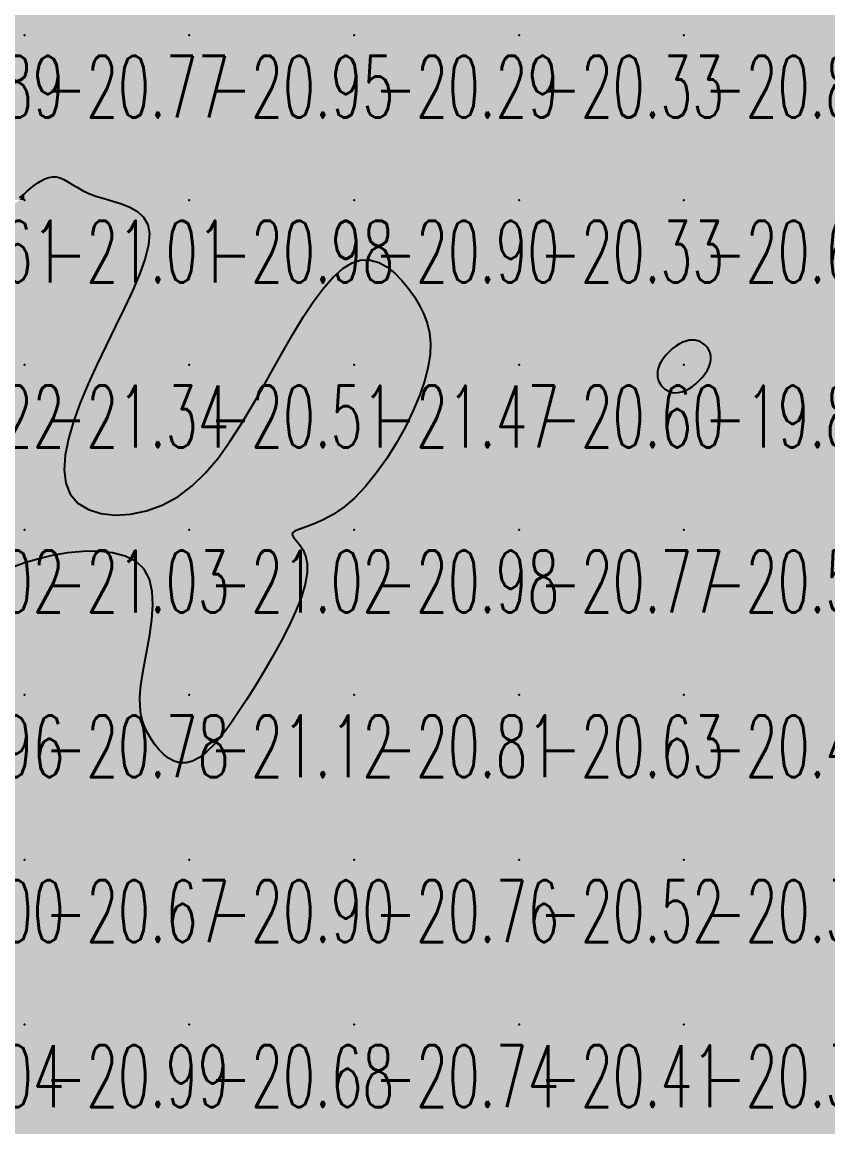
# Model space of a CAD drawing. Header units: millimetres. Extents: x 88261 to 90953, y 390274 to 392322.
# Drawn here: x 89000.1 to 89049, y 391831 to 391898 of the extents above; entities that cross this region are included whole.
import ezdxf
from ezdxf.enums import TextEntityAlignment as Align

# ---------------------------------------------------------------- set-up
doc = ezdxf.new("R2010")
doc.units = ezdxf.units.MM
doc.header["$LTSCALE"] = 25
for name, color, linetype in [('CN_03_00', 7, 'Continuous'), ('CN_04_00', 242, 'Continuous'), ('COTEAlt', 7, 'Continuous'), ('TN_COLORIAGE', 7, 'Continuous')]:
    doc.layers.add(name, color=color, linetype=linetype)
doc.styles.add('Simplex 1.0', font='Simplex.shx', dxfattribs={"width": 0.99, "height": 2.5})
doc.styles.get("Standard").update_dxf_attribs({"font": 'times.ttf'})

# ---------------------------------------------------------------- blocks, each defined once
blk = doc.blocks.new('COTE')
at = {"color": 0}
blk.add_point((0, 0), dxfattribs=at)
at = {"layer": 'COTEAlt'}
blk.add_attdef('ALT', text='', height=3.75, dxfattribs=at).set_placement((1.25, -1.25), align=Align.TOP_LEFT)

msp = doc.modelspace()

# ---------------------------------------------------------------- linework, layer by layer
at = {"layer": 'CN_03_00', "elevation": -21, "flags": 128}
msp.add_lwpolyline([(88999.948, 391887.369), (89000.131, 391887.519), (89000.275, 391887.645), (89000.402, 391887.76), (89000.534, 391887.879), (89000.689, 391888.01), (89000.866, 391888.149), (89001.062, 391888.287), (89001.273, 391888.414), (89001.494, 391888.523), (89001.723, 391888.603), (89001.954, 391888.646), (89002.183, 391888.643), (89002.41, 391888.589), (89002.64, 391888.489), (89002.883, 391888.353), (89003.146, 391888.192), (89003.44, 391888.014), (89003.772, 391887.83), (89004.151, 391887.648), (89004.586, 391887.48), (89005.08, 391887.33), (89005.609, 391887.182), (89006.143, 391887.015), (89006.652, 391886.811), (89007.106, 391886.549), (89007.475, 391886.208), (89007.729, 391885.768), (89007.838, 391885.209), (89007.781, 391884.518), (89007.575, 391883.704), (89007.246, 391882.787), (89006.819, 391881.783), (89006.319, 391880.711), (89005.774, 391879.588), (89005.208, 391878.431), (89004.647, 391877.258), (89004.116, 391876.087), (89003.637, 391874.935), (89003.23, 391873.819), (89002.918, 391872.758), (89002.721, 391871.768), (89002.66, 391870.867), (89002.756, 391870.072), (89003.031, 391869.401), (89003.496, 391868.868), (89004.127, 391868.479), (89004.891, 391868.234), (89005.755, 391868.136), (89006.685, 391868.186), (89007.649, 391868.386), (89008.614, 391868.739), (89009.546, 391869.245), (89010.418, 391869.904), (89011.233, 391870.695), (89011.997, 391871.598), (89012.718, 391872.591), (89013.405, 391873.65), (89014.064, 391874.754), (89014.704, 391875.882), (89015.332, 391877.009), (89015.955, 391878.115), (89016.573, 391879.178), (89017.185, 391880.177), (89017.791, 391881.089), (89018.388, 391881.893), (89018.977, 391882.568), (89019.556, 391883.092), (89020.124, 391883.443), (89020.68, 391883.608), (89021.221, 391883.603), (89021.741, 391883.453), (89022.237, 391883.182), (89022.706, 391882.813), (89023.142, 391882.372), (89023.541, 391881.883), (89023.9, 391881.37), (89024.214, 391880.851), (89024.476, 391880.322), (89024.679, 391879.772), (89024.814, 391879.189), (89024.875, 391878.564), (89024.855, 391877.886), (89024.744, 391877.144), (89024.537, 391876.327), (89024.229, 391875.431), (89023.831, 391874.478), (89023.354, 391873.497), (89022.814, 391872.516), (89022.222, 391871.564), (89021.593, 391870.67), (89020.939, 391869.863), (89020.275, 391869.171), (89019.614, 391868.615), (89018.973, 391868.182), (89018.369, 391867.853), (89017.82, 391867.609), (89017.343, 391867.428), (89016.955, 391867.291), (89016.674, 391867.178), (89016.517, 391867.069), (89016.493, 391866.945), (89016.577, 391866.794), (89016.733, 391866.602), (89016.928, 391866.359), (89017.127, 391866.052), (89017.296, 391865.668), (89017.399, 391865.197), (89017.404, 391864.626), (89017.284, 391863.948), (89017.048, 391863.179), (89016.716, 391862.339), (89016.305, 391861.447), (89015.835, 391860.524), (89015.323, 391859.59), (89014.787, 391858.666), (89014.247, 391857.771), (89013.718, 391856.924), (89013.203, 391856.137), (89012.703, 391855.419), (89012.219, 391854.78), (89011.751, 391854.229), (89011.3, 391853.777), (89010.867, 391853.433), (89010.452, 391853.206), (89010.057, 391853.103), (89009.681, 391853.11), (89009.327, 391853.213), (89008.996, 391853.394), (89008.688, 391853.639), (89008.405, 391853.929), (89008.148, 391854.25), (89007.919, 391854.586), (89007.718, 391854.924), (89007.549, 391855.273), (89007.415, 391855.647), (89007.319, 391856.059), (89007.265, 391856.521), (89007.257, 391857.047), (89007.296, 391857.651), (89007.388, 391858.345), (89007.529, 391859.135), (89007.696, 391859.997), (89007.856, 391860.898), (89007.981, 391861.805), (89008.04, 391862.688), (89008.003, 391863.512), (89007.839, 391864.247), (89007.519, 391864.86), (89007.021, 391865.326), (89006.369, 391865.652), (89005.595, 391865.852), (89004.731, 391865.941), (89003.812, 391865.933), (89002.868, 391865.841), (89001.933, 391865.681), (89001.039, 391865.467), (89000.213, 391865.212), (88999.449, 391864.931)], dxfattribs=at)
at = {"layer": 'CN_04_00', "elevation": -20, "flags": 128}
msp.add_lwpolyline([(89041.849, 391877.353), (89041.883, 391877.55), (89041.884, 391877.736), (89041.856, 391877.911), (89041.802, 391878.072), (89041.725, 391878.219), (89041.628, 391878.351), (89041.514, 391878.467), (89041.386, 391878.565), (89041.245, 391878.644), (89041.092, 391878.703), (89040.927, 391878.739), (89040.753, 391878.75), (89040.57, 391878.735), (89040.378, 391878.692), (89040.178, 391878.62), (89039.973, 391878.516), (89039.766, 391878.386), (89039.562, 391878.232), (89039.368, 391878.061), (89039.186, 391877.875), (89039.024, 391877.679), (89038.885, 391877.478), (89038.776, 391877.276), (89038.699, 391877.077), (89038.654, 391876.884), (89038.639, 391876.696), (89038.653, 391876.517), (89038.692, 391876.348), (89038.755, 391876.19), (89038.84, 391876.045), (89038.946, 391875.914), (89039.069, 391875.799), (89039.209, 391875.703), (89039.365, 391875.629), (89039.534, 391875.579), (89039.716, 391875.555), (89039.909, 391875.562), (89040.112, 391875.602), (89040.323, 391875.677), (89040.541, 391875.788), (89040.76, 391875.932), (89040.974, 391876.102), (89041.178, 391876.293), (89041.367, 391876.499), (89041.534, 391876.714), (89041.673, 391876.932), (89041.78, 391877.146), (89041.849, 391877.353)], close=True, dxfattribs=at)
at = {"layer": 'TN_COLORIAGE', "color": 223}
for points in [[(88990.249, 391897.239, -20.594), (89000.249, 391897.239, -20.594), (89000.249, 391907.239, -20.594)], [(88990.249, 391899.338, -20.594), (88995.343, 391907.239, -20.594), (88990.249, 391897.239, -20.594), (89000.249, 391907.239, -20.594)], [(89000.249, 391907.239, -20.591), (89000.249, 391897.239, -20.591), (89010.249, 391907.239, -20.591)], [(89000.249, 391897.239, -20.591), (89010.249, 391897.239, -20.591), (89010.249, 391907.239, -20.591)], [(89010.249, 391897.239, -20.899), (89020.249, 391897.239, -20.899), (89020.249, 391907.239, -20.899)], [(89010.249, 391907.239, -20.899), (89010.249, 391897.239, -20.899), (89020.249, 391907.239, -20.899)], [(89020.249, 391907.239, -20.671), (89020.249, 391897.239, -20.671), (89030.249, 391907.239, -20.671)], [(89020.249, 391897.239, -20.671), (89030.249, 391897.239, -20.671), (89030.249, 391907.239, -20.671)], [(89030.249, 391907.239, -20.686), (89030.249, 391897.239, -20.686), (89040.249, 391907.239, -20.686)], [(89030.249, 391897.239, -20.686), (89040.249, 391897.239, -20.686), (89040.249, 391907.239, -20.686)], [(89040.249, 391897.239, -20), (89049.7, 391906.69, -20), (89040.249, 391907.239, -20), (89049.604, 391907.239, -20)], [(89040.249, 391897.239, -20), (89049.7, 391906.69, -20), (89050.249, 391897.239, -20), (89050.249, 391906.149, -20)], [(88990.249, 391897.239, -20.768), (88990.249, 391887.239, -20.768), (89000.249, 391897.239, -20.768)], [(89000.249, 391887.7, -20.61), (88999.97, 391887.239, -20.61), (89000.249, 391897.239, -20.61), (88990.249, 391887.239, -20.61)], [(89002.24, 391889.23, -20.768), (89000.249, 391887.7, -20.768), (89010.249, 391897.239, -20.768), (89000.249, 391897.239, -20.768)], [(89003.894, 391887.239, -20.955), (89002.24, 391889.23, -20.955), (89010.249, 391887.239, -20.955), (89010.249, 391897.239, -20.955)], [(89010.249, 391887.239, -20.287), (89020.249, 391887.239, -20.287), (89020.249, 391897.239, -20.287)], [(89010.249, 391897.239, -20.287), (89010.249, 391887.239, -20.287), (89020.249, 391897.239, -20.287)], [(89020.249, 391887.239, -20.33), (89030.249, 391887.239, -20.33), (89030.249, 391897.239, -20.33)], [(89020.249, 391897.239, -20.33), (89020.249, 391887.239, -20.33), (89030.249, 391897.239, -20.33)], [(89030.249, 391897.239, -20.814), (89030.249, 391887.239, -20.814), (89040.249, 391897.239, -20.814)], [(89030.249, 391887.239, -20.814), (89040.249, 391887.239, -20.814), (89040.249, 391897.239, -20.814)], [(89040.249, 391897.239, -20.387), (89040.249, 391887.239, -20.387), (89050.249, 391897.239, -20.387)], [(89040.249, 391887.239, -20.387), (89050.249, 391887.239, -20.387), (89050.249, 391897.239, -20.387)], [(89003.894, 391887.239, -20.98), (89009.703, 391886.694, -20.98), (89010.249, 391887.239, -20.98)], [(89009.703, 391886.694, -20.507), (89004.318, 391877.239, -20.507), (89010.249, 391887.239, -20.507), (89010.249, 391877.239, -20.507)], [(89010.249, 391887.239, -20.902), (89010.249, 391877.239, -20.902), (89020.249, 391887.239, -20.902)], [(89020.249, 391885.513, -20.507), (89015.374, 391877.239, -20.507), (89020.249, 391887.239, -20.507), (89010.249, 391877.239, -20.507)], [(89020.249, 391885.513, -20.332), (89024.376, 391881.366, -20.332), (89020.249, 391887.239, -20.332), (89030.249, 391887.239, -20.332)], [(89025.65, 391877.239, -20.332), (89024.376, 391881.366, -20.332), (89030.249, 391877.239, -20.332), (89030.249, 391887.239, -20.332)], [(89030.249, 391887.239, -20.651), (89030.249, 391877.239, -20.651), (89040.249, 391887.239, -20.651)], [(89040.249, 391887.239, -20), (89040.249, 391878.957, -20), (89030.249, 391877.239, -20), (89038.413, 391877.239, -20)], [(89050.249, 391887.239, -20), (89041.66, 391878.651, -20), (89040.249, 391887.239, -20), (89040.249, 391878.957, -20)], [(89050.249, 391887.239, -20), (89041.66, 391878.651, -20), (89050.249, 391877.239, -20), (89042.192, 391877.239, -20)], [(89000.905, 391867.895, -20.507), (89004.318, 391877.239, -20.507), (89010.249, 391877.239, -20.507)], [(89010.249, 391867.584, -20.507), (89000.905, 391867.895, -20.507), (89010.249, 391877.239, -20.507)], [(89010.249, 391867.584, -20.507), (89015.374, 391877.239, -20.507), (89010.249, 391877.239, -20.507)], [(89020.249, 391867.239, -20.6), (89030.249, 391867.239, -20.6), (89030.249, 391877.239, -20.6)], [(89020.249, 391867.637, -20.6), (89025.65, 391877.239, -20.6), (89020.249, 391867.239, -20.6), (89030.249, 391877.239, -20.6)], [(89030.249, 391867.239, -20), (89038.753, 391875.744, -20), (89030.249, 391877.239, -20), (89038.413, 391877.239, -20)], [(89040.249, 391867.239, -20.56), (89050.249, 391867.239, -20.56), (89050.249, 391877.239, -20.56)], [(89050.249, 391877.239, -20), (89042.192, 391877.239, -20), (89040.249, 391867.239, -20), (89040.249, 391875.269, -20)], [(89030.249, 391867.239, -20), (89038.753, 391875.744, -20), (89040.249, 391867.239, -20), (89040.249, 391875.269, -20)], [(89015.006, 391867.239, -20.981), (89020.249, 391867.637, -20.981), (89020.249, 391867.239, -20.981)], [(89018.829, 391865.819, -20.813), (89014.102, 391857.239, -20.813), (89020.249, 391867.239, -20.813), (89020.249, 391857.239, -20.813)], [(89015.006, 391867.239, -20.981), (89018.829, 391865.819, -20.981), (89020.249, 391867.239, -20.981)], [(89020.249, 391857.239, -20.767), (89030.249, 391857.239, -20.767), (89030.249, 391867.239, -20.767)], [(89020.249, 391867.239, -20.767), (89020.249, 391857.239, -20.767), (89030.249, 391867.239, -20.767)], [(89030.249, 391857.239, -20.55), (89040.249, 391857.239, -20.55), (89040.249, 391867.239, -20.55)], [(89030.249, 391867.239, -20.55), (89030.249, 391857.239, -20.55), (89040.249, 391867.239, -20.55)], [(89040.249, 391867.239, -20.325), (89040.249, 391857.239, -20.325), (89050.249, 391867.239, -20.325)], [(89040.249, 391857.239, -20.325), (89050.249, 391857.239, -20.325), (89050.249, 391867.239, -20.325)], [(89009.516, 391866.506, -20.777), (89006.799, 391857.239, -20.777), (89000.249, 391857.239, -20.777)], [(89009.516, 391866.506, -20.777), (89000.249, 391865.894, -20.777), (89000.249, 391857.239, -20.777)], [(88995.725, 391862.715, -20.777), (89000.249, 391865.894, -20.777), (88990.249, 391857.239, -20.777), (89000.249, 391857.239, -20.777)], [(88990.249, 391847.239, -20.777), (89000.249, 391847.239, -20.777), (89000.249, 391857.239, -20.777)], [(88990.249, 391857.239, -20.777), (88990.249, 391847.239, -20.777), (89000.249, 391857.239, -20.777)], [(89006.799, 391857.239, -20.672), (89007.616, 391854.607, -20.672), (89000.249, 391857.239, -20.672), (89000.249, 391847.239, -20.672)], [(89010.249, 391851.848, -20.813), (89014.102, 391857.239, -20.813), (89010.249, 391847.239, -20.813), (89020.249, 391857.239, -20.813)], [(89010.249, 391847.239, -20.813), (89020.249, 391847.239, -20.813), (89020.249, 391857.239, -20.813)], [(89020.249, 391847.239, -20.632), (89030.249, 391847.239, -20.632), (89030.249, 391857.239, -20.632)], [(89020.249, 391857.239, -20.632), (89020.249, 391847.239, -20.632), (89030.249, 391857.239, -20.632)], [(89030.249, 391847.239, -20.454), (89040.249, 391847.239, -20.454), (89040.249, 391857.239, -20.454)], [(89030.249, 391857.239, -20.454), (89030.249, 391847.239, -20.454), (89040.249, 391857.239, -20.454)], [(89040.249, 391847.239, -20.271), (89050.249, 391847.239, -20.271), (89050.249, 391857.239, -20.271)], [(89040.249, 391857.239, -20.271), (89040.249, 391847.239, -20.271), (89050.249, 391857.239, -20.271)], [(89010.249, 391851.848, -20.672), (89007.616, 391854.607, -20.672), (89010.249, 391847.239, -20.672), (89000.249, 391847.239, -20.672)], [(88990.249, 391846.442, -20.672), (88991.23, 391838.22, -20.672), (88990.249, 391847.239, -20.672), (89000.249, 391847.239, -20.672)], [(88998.904, 391837.239, -20.672), (88991.23, 391838.22, -20.672), (89000.249, 391837.239, -20.672), (89000.249, 391847.239, -20.672)], [(89000.249, 391837.239, -20.9), (89010.249, 391837.239, -20.9), (89010.249, 391847.239, -20.9)], [(89000.249, 391847.239, -20.9), (89000.249, 391837.239, -20.9), (89010.249, 391847.239, -20.9)], [(89010.249, 391847.239, -20.763), (89010.249, 391837.239, -20.763), (89020.249, 391847.239, -20.763)], [(89010.249, 391837.239, -20.763), (89020.249, 391837.239, -20.763), (89020.249, 391847.239, -20.763)], [(89020.249, 391837.239, -20.522), (89030.249, 391837.239, -20.522), (89030.249, 391847.239, -20.522)], [(89020.249, 391847.239, -20.522), (89020.249, 391837.239, -20.522), (89030.249, 391847.239, -20.522)], [(89030.249, 391847.239, -20.37), (89030.249, 391837.239, -20.37), (89040.249, 391847.239, -20.37)], [(89030.249, 391837.239, -20.37), (89040.249, 391837.239, -20.37), (89040.249, 391847.239, -20.37)], [(89040.249, 391847.239, -20.505), (89040.249, 391837.239, -20.505), (89050.249, 391847.239, -20.505)], [(89040.249, 391837.239, -20.505), (89050.249, 391837.239, -20.505), (89050.249, 391847.239, -20.505)], [(88990.249, 391827.239, -20.994), (89000.249, 391827.239, -20.994), (89000.249, 391837.239, -20.994)], [(88998.904, 391837.239, -20.813), (88990.249, 391835.635, -20.813), (89000.249, 391837.239, -20.813), (88990.249, 391827.239, -20.813)], [(89000.249, 391837.239, -20.682), (89000.249, 391827.239, -20.682), (89010.249, 391837.239, -20.682)], [(89000.249, 391827.239, -20.682), (89010.249, 391827.239, -20.682), (89010.249, 391837.239, -20.682)], [(89010.249, 391827.239, -20.738), (89020.249, 391827.239, -20.738), (89020.249, 391837.239, -20.738)], [(89010.249, 391837.239, -20.738), (89010.249, 391827.239, -20.738), (89020.249, 391837.239, -20.738)], [(89020.249, 391837.239, -20.413), (89020.249, 391827.239, -20.413), (89030.249, 391837.239, -20.413)], [(89020.249, 391827.239, -20.413), (89030.249, 391827.239, -20.413), (89030.249, 391837.239, -20.413)], [(89030.249, 391827.239, -20.381), (89040.249, 391827.239, -20.381), (89040.249, 391837.239, -20.381)], [(89030.249, 391837.239, -20.381), (89030.249, 391827.239, -20.381), (89040.249, 391837.239, -20.381)], [(89040.249, 391827.239, -20.497), (89050.249, 391827.239, -20.497), (89050.249, 391837.239, -20.497)], [(89040.249, 391837.239, -20.497), (89040.249, 391827.239, -20.497), (89050.249, 391837.239, -20.497)]]:
    msp.add_solid(points, dxfattribs=at)
at = {"layer": 'TN_COLORIAGE', "color": 233}
for points in [[(89000.249, 391887.7, -21.011), (89002.24, 391889.23, -21.011), (89000.249, 391887.239, -21.011)], [(89002.24, 391889.23, -21.011), (89003.894, 391887.239, -21.011), (89000.249, 391887.239, -21.011)], [(88999.97, 391887.239, -21.011), (89000.249, 391887.7, -21.011), (89000.249, 391887.239, -21.011)], [(88990.249, 391877.239, -21.011), (89000.249, 391877.239, -21.011), (89000.249, 391887.239, -21.011)], [(88990.249, 391877.239, -21), (88990.249, 391880.851, -21), (89000.249, 391887.239, -21), (88999.97, 391887.239, -21)], [(89000.249, 391877.239, -21), (89009.703, 391886.694, -21), (89000.249, 391887.239, -21), (89003.894, 391887.239, -21)], [(89004.318, 391877.239, -21.339), (89009.703, 391886.694, -21.339), (89000.249, 391877.239, -21.339)], [(89015.374, 391877.239, -21.469), (89020.249, 391885.513, -21.469), (89020.249, 391877.239, -21.469)], [(89024.376, 391881.366, -21.469), (89020.249, 391885.513, -21.469), (89020.249, 391877.239, -21.469)], [(89024.376, 391881.366, -21.469), (89025.65, 391877.239, -21.469), (89020.249, 391877.239, -21.469)], [(88990.249, 391867.239, -21.339), (89000.249, 391867.239, -21.339), (89000.249, 391877.239, -21.339)], [(88990.249, 391877.239, -21.339), (88990.249, 391867.239, -21.339), (89000.249, 391877.239, -21.339)], [(89000.249, 391877.239, -21), (89004.318, 391877.239, -21), (89000.249, 391867.239, -21), (89000.905, 391867.895, -21)], [(89020.249, 391877.239, -21), (89020.249, 391867.637, -21), (89010.249, 391867.239, -21), (89015.006, 391867.239, -21)], [(89020.249, 391877.239, -21), (89015.374, 391877.239, -21), (89010.249, 391867.239, -21), (89010.249, 391867.584, -21)], [(89025.65, 391877.239, -21.469), (89020.249, 391867.637, -21.469), (89020.249, 391877.239, -21.469)], [(89000.249, 391867.239, -21), (89000.905, 391867.895, -21), (89010.249, 391867.239, -21), (89010.249, 391867.584, -21)], [(89000.249, 391867.239, -21), (88995.725, 391862.715, -21), (88990.249, 391867.239, -21), (88990.249, 391863.933, -21)], [(89000.249, 391865.894, -21.035), (88995.725, 391862.715, -21.035), (89000.249, 391867.239, -21.035)], [(89000.249, 391867.239, -21), (89000.249, 391865.894, -21), (89010.249, 391867.239, -21), (89009.516, 391866.506, -21)], [(89010.249, 391857.239, -21), (89006.799, 391857.239, -21), (89010.249, 391867.239, -21), (89009.516, 391866.506, -21)], [(89010.249, 391857.239, -21), (89018.829, 391865.819, -21), (89010.249, 391867.239, -21), (89015.006, 391867.239, -21)], [(89014.102, 391857.239, -21.117), (89018.829, 391865.819, -21.117), (89010.249, 391857.239, -21.117)], [(89007.616, 391854.607, -21.117), (89006.799, 391857.239, -21.117), (89010.249, 391857.239, -21.117)], [(89007.616, 391854.607, -21.117), (89010.249, 391851.848, -21.117), (89010.249, 391857.239, -21.117)], [(89014.102, 391857.239, -21.117), (89010.249, 391851.848, -21.117), (89010.249, 391857.239, -21.117)]]:
    msp.add_solid(points, dxfattribs=at)
at = {"layer": 'TN_COLORIAGE', "color": 213}
for points in [[(89038.413, 391877.239, -19.865), (89040.249, 391878.957, -19.865), (89040.249, 391877.239, -19.865)], [(89040.249, 391878.957, -19.865), (89041.66, 391878.651, -19.865), (89040.249, 391877.239, -19.865)], [(89042.192, 391877.239, -19.865), (89041.66, 391878.651, -19.865), (89040.249, 391877.239, -19.865)], [(89038.413, 391877.239, -19.865), (89038.753, 391875.744, -19.865), (89040.249, 391877.239, -19.865)], [(89040.249, 391875.269, -19.865), (89038.753, 391875.744, -19.865), (89040.249, 391877.239, -19.865)], [(89040.249, 391875.269, -19.865), (89042.192, 391877.239, -19.865), (89040.249, 391877.239, -19.865)]]:
    msp.add_solid(points, dxfattribs=at)

# ---------------------------------------------------------------- block references
at = {"layer": 'COTEAlt'}
ref = msp.add_blockref('COTE', (88990.249, 391897.239), dxfattribs=at)
ref.add_attrib('ALT', '-20.89', dxfattribs={"height": 3.75, "style": 'Simplex 1.0', "width": 0.6}).set_placement((88991.499, 391895.989), align=Align.TOP_LEFT)
ref = msp.add_blockref('COTE', (89000.249, 391897.239), dxfattribs=at)
ref.add_attrib('ALT', '-20.77', dxfattribs={"height": 3.75, "style": 'Simplex 1.0', "width": 0.6}).set_placement((89001.499, 391895.989), align=Align.TOP_LEFT)
ref = msp.add_blockref('COTE', (89010.249, 391897.239), dxfattribs=at)
ref.add_attrib('ALT', '-20.95', dxfattribs={"height": 3.75, "style": 'Simplex 1.0', "width": 0.6}).set_placement((89011.499, 391895.989), align=Align.TOP_LEFT)
ref = msp.add_blockref('COTE', (89020.249, 391897.239), dxfattribs=at)
ref.add_attrib('ALT', '-20.29', dxfattribs={"height": 3.75, "style": 'Simplex 1.0', "width": 0.6}).set_placement((89021.499, 391895.989), align=Align.TOP_LEFT)
ref = msp.add_blockref('COTE', (89030.249, 391897.239), dxfattribs=at)
ref.add_attrib('ALT', '-20.33', dxfattribs={"height": 3.75, "style": 'Simplex 1.0', "width": 0.6}).set_placement((89031.499, 391895.989), align=Align.TOP_LEFT)
ref = msp.add_blockref('COTE', (89040.249, 391897.239), dxfattribs=at)
ref.add_attrib('ALT', '-20.81', dxfattribs={"height": 3.75, "style": 'Simplex 1.0', "width": 0.6}).set_placement((89041.499, 391895.989), align=Align.TOP_LEFT)
ref = msp.add_blockref('COTE', (88990.249, 391887.239), dxfattribs=at)
ref.add_attrib('ALT', '-20.61', dxfattribs={"height": 3.75, "style": 'Simplex 1.0', "width": 0.6}).set_placement((88991.499, 391885.989), align=Align.TOP_LEFT)
ref = msp.add_blockref('COTE', (89000.249, 391887.239), dxfattribs=at)
ref.add_attrib('ALT', '-21.01', dxfattribs={"height": 3.75, "style": 'Simplex 1.0', "width": 0.6}).set_placement((89001.499, 391885.989), align=Align.TOP_LEFT)
ref = msp.add_blockref('COTE', (89010.249, 391887.239), dxfattribs=at)
ref.add_attrib('ALT', '-20.98', dxfattribs={"height": 3.75, "style": 'Simplex 1.0', "width": 0.6}).set_placement((89011.499, 391885.989), align=Align.TOP_LEFT)
ref = msp.add_blockref('COTE', (89020.249, 391887.239), dxfattribs=at)
ref.add_attrib('ALT', '-20.90', dxfattribs={"height": 3.75, "style": 'Simplex 1.0', "width": 0.6}).set_placement((89021.499, 391885.989), align=Align.TOP_LEFT)
ref = msp.add_blockref('COTE', (89030.249, 391887.239), dxfattribs=at)
ref.add_attrib('ALT', '-20.33', dxfattribs={"height": 3.75, "style": 'Simplex 1.0', "width": 0.6}).set_placement((89031.499, 391885.989), align=Align.TOP_LEFT)
ref = msp.add_blockref('COTE', (89040.249, 391887.239), dxfattribs=at)
ref.add_attrib('ALT', '-20.65', dxfattribs={"height": 3.75, "style": 'Simplex 1.0', "width": 0.6}).set_placement((89041.499, 391885.989), align=Align.TOP_LEFT)
ref = msp.add_blockref('COTE', (88990.249, 391877.239), dxfattribs=at)
ref.add_attrib('ALT', '-21.22', dxfattribs={"height": 3.75, "style": 'Simplex 1.0', "width": 0.6}).set_placement((88991.499, 391875.989), align=Align.TOP_LEFT)
ref = msp.add_blockref('COTE', (89000.249, 391877.239), dxfattribs=at)
ref.add_attrib('ALT', '-21.34', dxfattribs={"height": 3.75, "style": 'Simplex 1.0', "width": 0.6}).set_placement((89001.499, 391875.989), align=Align.TOP_LEFT)
ref = msp.add_blockref('COTE', (89010.249, 391877.239), dxfattribs=at)
ref.add_attrib('ALT', '-20.51', dxfattribs={"height": 3.75, "style": 'Simplex 1.0', "width": 0.6}).set_placement((89011.499, 391875.989), align=Align.TOP_LEFT)
ref = msp.add_blockref('COTE', (89020.249, 391877.239), dxfattribs=at)
ref.add_attrib('ALT', '-21.47', dxfattribs={"height": 3.75, "style": 'Simplex 1.0', "width": 0.6}).set_placement((89021.499, 391875.989), align=Align.TOP_LEFT)
ref = msp.add_blockref('COTE', (89030.249, 391877.239), dxfattribs=at)
ref.add_attrib('ALT', '-20.60', dxfattribs={"height": 3.75, "style": 'Simplex 1.0', "width": 0.6}).set_placement((89031.499, 391875.989), align=Align.TOP_LEFT)
ref = msp.add_blockref('COTE', (89040.249, 391877.239), dxfattribs=at)
ref.add_attrib('ALT', '-19.87', dxfattribs={"height": 3.75, "style": 'Simplex 1.0', "width": 0.6}).set_placement((89041.499, 391875.989), align=Align.TOP_LEFT)
ref = msp.add_blockref('COTE', (88990.249, 391867.239), dxfattribs=at)
ref.add_attrib('ALT', '-21.02', dxfattribs={"height": 3.75, "style": 'Simplex 1.0', "width": 0.6}).set_placement((88991.499, 391865.989), align=Align.TOP_LEFT)
ref = msp.add_blockref('COTE', (89000.249, 391867.239), dxfattribs=at)
ref.add_attrib('ALT', '-21.03', dxfattribs={"height": 3.75, "style": 'Simplex 1.0', "width": 0.6}).set_placement((89001.499, 391865.989), align=Align.TOP_LEFT)
ref = msp.add_blockref('COTE', (89010.249, 391867.239), dxfattribs=at)
ref.add_attrib('ALT', '-21.02', dxfattribs={"height": 3.75, "style": 'Simplex 1.0', "width": 0.6}).set_placement((89011.499, 391865.989), align=Align.TOP_LEFT)
ref = msp.add_blockref('COTE', (89020.249, 391867.239), dxfattribs=at)
ref.add_attrib('ALT', '-20.98', dxfattribs={"height": 3.75, "style": 'Simplex 1.0', "width": 0.6}).set_placement((89021.499, 391865.989), align=Align.TOP_LEFT)
ref = msp.add_blockref('COTE', (89030.249, 391867.239), dxfattribs=at)
ref.add_attrib('ALT', '-20.77', dxfattribs={"height": 3.75, "style": 'Simplex 1.0', "width": 0.6}).set_placement((89031.499, 391865.989), align=Align.TOP_LEFT)
ref = msp.add_blockref('COTE', (89040.249, 391867.239), dxfattribs=at)
ref.add_attrib('ALT', '-20.55', dxfattribs={"height": 3.75, "style": 'Simplex 1.0', "width": 0.6}).set_placement((89041.499, 391865.989), align=Align.TOP_LEFT)
ref = msp.add_blockref('COTE', (88990.249, 391857.239), dxfattribs=at)
ref.add_attrib('ALT', '-20.96', dxfattribs={"height": 3.75, "style": 'Simplex 1.0', "width": 0.6}).set_placement((88991.499, 391855.989), align=Align.TOP_LEFT)
ref = msp.add_blockref('COTE', (89000.249, 391857.239), dxfattribs=at)
ref.add_attrib('ALT', '-20.78', dxfattribs={"height": 3.75, "style": 'Simplex 1.0', "width": 0.6}).set_placement((89001.499, 391855.989), align=Align.TOP_LEFT)
ref = msp.add_blockref('COTE', (89010.249, 391857.239), dxfattribs=at)
ref.add_attrib('ALT', '-21.12', dxfattribs={"height": 3.75, "style": 'Simplex 1.0', "width": 0.6}).set_placement((89011.499, 391855.989), align=Align.TOP_LEFT)
ref = msp.add_blockref('COTE', (89020.249, 391857.239), dxfattribs=at)
ref.add_attrib('ALT', '-20.81', dxfattribs={"height": 3.75, "style": 'Simplex 1.0', "width": 0.6}).set_placement((89021.499, 391855.989), align=Align.TOP_LEFT)
ref = msp.add_blockref('COTE', (89030.249, 391857.239), dxfattribs=at)
ref.add_attrib('ALT', '-20.63', dxfattribs={"height": 3.75, "style": 'Simplex 1.0', "width": 0.6}).set_placement((89031.499, 391855.989), align=Align.TOP_LEFT)
ref = msp.add_blockref('COTE', (89040.249, 391857.239), dxfattribs=at)
ref.add_attrib('ALT', '-20.45', dxfattribs={"height": 3.75, "style": 'Simplex 1.0', "width": 0.6}).set_placement((89041.499, 391855.989), align=Align.TOP_LEFT)
ref = msp.add_blockref('COTE', (88990.249, 391847.239), dxfattribs=at)
ref.add_attrib('ALT', '-21.00', dxfattribs={"height": 3.75, "style": 'Simplex 1.0', "width": 0.6}).set_placement((88991.499, 391845.989), align=Align.TOP_LEFT)
ref = msp.add_blockref('COTE', (89000.249, 391847.239), dxfattribs=at)
ref.add_attrib('ALT', '-20.67', dxfattribs={"height": 3.75, "style": 'Simplex 1.0', "width": 0.6}).set_placement((89001.499, 391845.989), align=Align.TOP_LEFT)
ref = msp.add_blockref('COTE', (89010.249, 391847.239), dxfattribs=at)
ref.add_attrib('ALT', '-20.90', dxfattribs={"height": 3.75, "style": 'Simplex 1.0', "width": 0.6}).set_placement((89011.499, 391845.989), align=Align.TOP_LEFT)
ref = msp.add_blockref('COTE', (89020.249, 391847.239), dxfattribs=at)
ref.add_attrib('ALT', '-20.76', dxfattribs={"height": 3.75, "style": 'Simplex 1.0', "width": 0.6}).set_placement((89021.499, 391845.989), align=Align.TOP_LEFT)
ref = msp.add_blockref('COTE', (89030.249, 391847.239), dxfattribs=at)
ref.add_attrib('ALT', '-20.52', dxfattribs={"height": 3.75, "style": 'Simplex 1.0', "width": 0.6}).set_placement((89031.499, 391845.989), align=Align.TOP_LEFT)
ref = msp.add_blockref('COTE', (89040.249, 391847.239), dxfattribs=at)
ref.add_attrib('ALT', '-20.37', dxfattribs={"height": 3.75, "style": 'Simplex 1.0', "width": 0.6}).set_placement((89041.499, 391845.989), align=Align.TOP_LEFT)
ref = msp.add_blockref('COTE', (88990.249, 391837.239), dxfattribs=at)
ref.add_attrib('ALT', '-21.04', dxfattribs={"height": 3.75, "style": 'Simplex 1.0', "width": 0.6}).set_placement((88991.499, 391835.989), align=Align.TOP_LEFT)
ref = msp.add_blockref('COTE', (89000.249, 391837.239), dxfattribs=at)
ref.add_attrib('ALT', '-20.99', dxfattribs={"height": 3.75, "style": 'Simplex 1.0', "width": 0.6}).set_placement((89001.499, 391835.989), align=Align.TOP_LEFT)
ref = msp.add_blockref('COTE', (89010.249, 391837.239), dxfattribs=at)
ref.add_attrib('ALT', '-20.68', dxfattribs={"height": 3.75, "style": 'Simplex 1.0', "width": 0.6}).set_placement((89011.499, 391835.989), align=Align.TOP_LEFT)
ref = msp.add_blockref('COTE', (89020.249, 391837.239), dxfattribs=at)
ref.add_attrib('ALT', '-20.74', dxfattribs={"height": 3.75, "style": 'Simplex 1.0', "width": 0.6}).set_placement((89021.499, 391835.989), align=Align.TOP_LEFT)
ref = msp.add_blockref('COTE', (89030.249, 391837.239), dxfattribs=at)
ref.add_attrib('ALT', '-20.41', dxfattribs={"height": 3.75, "style": 'Simplex 1.0', "width": 0.6}).set_placement((89031.499, 391835.989), align=Align.TOP_LEFT)
ref = msp.add_blockref('COTE', (89040.249, 391837.239), dxfattribs=at)
ref.add_attrib('ALT', '-20.38', dxfattribs={"height": 3.75, "style": 'Simplex 1.0', "width": 0.6}).set_placement((89041.499, 391835.989), align=Align.TOP_LEFT)

doc.saveas('drawing.dxf')
